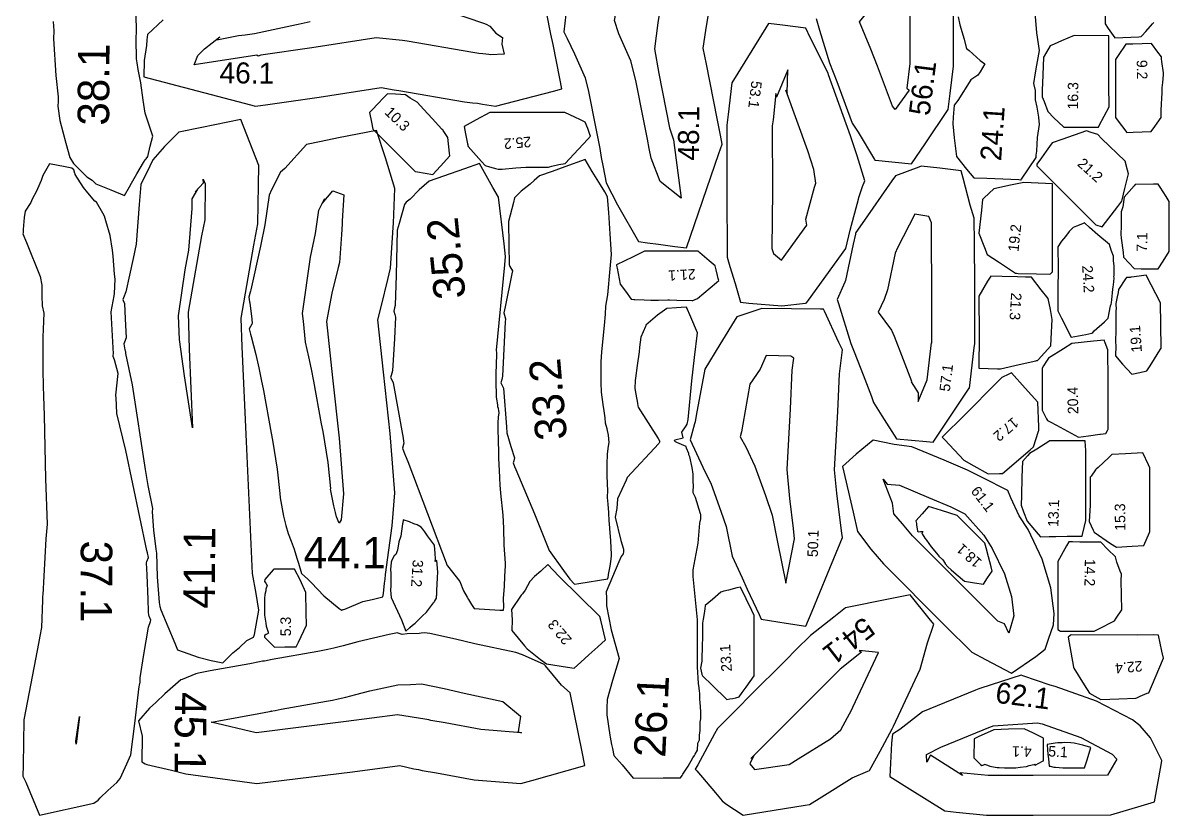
# Model space of a CAD drawing. Extents: x 0 to 219, y 1 to 401.
# Drawn here: x 0 to 218.2, y 1 to 151.9 of the extents above; entities that cross this region are included whole.
import ezdxf

# ---------------------------------------------------------------- set-up
doc = ezdxf.new("R2010")
doc.units = 0
doc.layers.add('PART', color=3, linetype='CONTINUOUS')
doc.layers.add('TEXT', color=2, linetype='CONTINUOUS')

msp = doc.modelspace()

# ---------------------------------------------------------------- linework, layer by layer
at = {"layer": 'PART', "color": 1}
for points in [[(119.568, 126.137), (119.191, 127.922), (118.91, 129.702), (117.821, 135.136), (117.086, 138.99), (116.7, 140.913), (115.705, 144.651), (113.447, 149.768), (112.587, 152.343), (113.507, 156.989), (114.105, 161.113), (117.196, 167.215), (118.362, 168.301), (119.531, 168.969), (123.851, 169.719), (121.752, 157.397), (120.877, 151.848), (120.22, 146.899), (121.035, 142.214), (123.053, 131.872), (123.867, 129.572), (125.286, 118.475), (121.318, 121.676)], [(166.049, 135.356), (165.517, 135.997), (162.696, 143.611), (161.432, 146.882), (159.271, 152.086), (160.397, 153.451), (160.874, 155.354), (162.238, 162.304), (164.687, 165.25), (167.146, 169.044), (168.386, 168.168), (168.871, 167.067), (168.836, 163.918), (168.829, 155.5), (168.836, 148.359), (168.848, 144.141), (168.27, 139.433), (168.708, 139.064)], [(153.356, 141.998), (153.261, 142.298), (149.88, 149.094), (149.067, 150.892), (144.568, 151.419), (141.934, 151.727), (136.122, 142.32), (134.932, 140.468), (134.23, 134.416), (134, 132.414), (134, 119.926), (134.044, 107.226), (134.312, 106.362), (134.59, 105.448), (135.577, 102.21), (136.605, 98.6875), (138.203, 98.4825), (144.449, 98), (148.959, 98.5082), (149.157, 98.5487), (149.518, 99.0496), (156.641, 108.897), (157.458, 112.377), (159.048, 118.329), (159.149, 118.603), (159.835, 120.7), (160.274, 121.774), (158.819, 126.562), (157.558, 130.37)], [(194.287, 145.312), (194.097, 140.301), (194.056, 139.224), (194.047, 138.988), (194, 137.778), (194.401, 136.917), (195.114, 135.018), (196.268, 133.787), (197.15, 132.938), (198.124, 132), (200.461, 132.002), (203.943, 132.001), (204.426, 132), (204.721, 132), (204.896, 132.333), (206.77, 135.894), (206.747, 139.988), (206.697, 149.383), (206.68, 149.383), (200.109, 149.469), (197.729, 148.434), (196.309, 147.805), (195.543, 147.498), (194.422, 145.539), (194.309, 145.343)], [(214.773, 131.181), (215.49, 132.156), (215.908, 132.791), (216.651, 133.856), (216.691, 134.698), (216.709, 135.432), (216.747, 136.166), (216.756, 136.744), (216.792, 137.173), (216.859, 138.891), (216.869, 139.492), (217.004, 140.538), (217.1, 141.99), (217.113, 142.387), (216.812, 144.534), (216.755, 145.01), (216.755, 145.377), (216.055, 146.312), (214.827, 147.931), (211.276, 147.839), (210.506, 147.817), (209.934, 147.803), (208.492, 145.659), (208, 144.914), (208.002, 142.1), (208.001, 134.535), (208.001, 134.055), (208, 133.859), (208.13, 133.686), (210.111, 131), (211.323, 131.045)], [(145.209, 139.063), (145.484, 138.488), (145.595, 142.959), (143.476, 137.746), (143.354, 138.451), (142.832, 133.42), (142.659, 132.277), (142.66, 119.941), (142.591, 108.904), (142.874, 107.972), (144.428, 106.66), (149.202, 113.329), (149.067, 114.518), (150.691, 120.599), (150.93, 121.333), (150.561, 123.953), (149.394, 127.481)], [(79.9091, 131.5), (79.8902, 131.524), (79.8465, 131.574), (79.7761, 131.651), (77.9273, 133.687), (76.3275, 135.35), (75.0416, 136.773), (73.7191, 137.559), (72.7997, 138.168), (71.926, 138.24), (70.8962, 138.29), (69.3806, 138.368), (68.7031, 137.639), (67.4922, 136.361), (66.6108, 135.43), (66, 134.795), (66.3501, 132.944), (66.5795, 131.644), (73.4731, 124.75), (74.3687, 123.856), (74.6379, 123.587), (75.1258, 123.503), (78.0233, 123), (79.4854, 124.601), (81.2901, 126.574), (81.2055, 127.035), (80.8903, 130.071), (80.0285, 131.366), (79.9736, 131.433)], [(24.5989, 58.7284), (24.881, 55.2888), (25.3147, 51.6519), (25.4484, 50.8992), (25.5379, 46.3771), (25.9605, 41.4698), (26.0808, 40.7408), (26.2539, 40.0998), (28.887, 33.7207), (29.4377, 32.4997), (33.3626, 31.0956), (35.8484, 30.4608), (38.0282, 30), (39.9855, 31.9081), (41.2571, 32.9178), (42.6354, 34.2517), (43.916, 34.889), (44.0873, 35.4015), (44.9202, 39.996), (44.3928, 43.2108), (43.7338, 46.9972), (42.5604, 72.1635), (41.761, 90.1818), (41.5333, 95.6318), (43.9821, 109.561), (44.6934, 113.6), (44.8385, 120.994), (44.9202, 124.72), (42.6041, 130.546), (41.4655, 133.472), (34.0347, 131.937), (29.6694, 131.076), (26.9755, 128.297), (24.7277, 125.791), (24.1637, 124.59), (22.4517, 121.064), (22.1406, 117.297), (21.5449, 109.735), (20.9857, 107.012), (19.57, 100.681), (19.1425, 99.5366), (19, 99.1941), (19.097, 98.9908), (19.3373, 98.4254), (19.4785, 95.5206), (19.6816, 91.8921), (19.3452, 91.082), (19.2134, 90.7719), (19.4199, 89.6198), (19.4412, 89.4885), (19.5022, 89.1718), (19.546, 88.9227), (20.8063, 82.9503), (23.2748, 66.8353), (23.7702, 63.7721), (24.6506, 59.3977)], [(90.5922, 124), (90.6011, 124), (90.6178, 124), (91.1665, 124.022), (91.2493, 124.031), (93.803, 124.278), (95.7503, 124.392), (97.3985, 124.402), (100.022, 124.388), (100.268, 124.457), (100.697, 124.552), (102.02, 124.873), (103.195, 125.113), (105.757, 127.827), (107.527, 129.73), (108.028, 130.274), (107.905, 130.639), (107.518, 131.744), (107.056, 132.976), (106.126, 133.435), (105.061, 133.886), (103.144, 134.809), (101.806, 134.809), (99.9634, 134.809), (88.8617, 134.809), (86.2838, 133.393), (84, 132.14), (84.2743, 130.746), (84.6462, 128.851), (84.6885, 128.633), (84.7042, 128.55), (84.713, 128.504), (84.745, 128.34), (87.268, 125.501), (87.9851, 124.68), (88.8327, 124.461), (89.494, 124.25), (89.7397, 124.187), (89.9668, 124.134), (90.4917, 124.001)], [(48.4108, 66.8752), (48.8766, 62.224), (48.9632, 61.4045), (49.6151, 57.9226), (50.0628, 56.1348), (50.4871, 54.6332), (51.0772, 53.1812), (51.609, 51.6185), (52.1695, 49.9153), (52.4854, 48.9469), (53.0517, 47.0324), (54.2645, 45.9463), (54.9223, 45.2478), (57.2901, 42.7718), (60.1877, 40.3647), (60.3892, 40.1963), (60.6781, 40), (60.9388, 40.1297), (61.053, 40.1613), (61.3077, 40.233), (64.7299, 41.65), (66.4959, 42.0405), (68.5009, 42.5733), (68.6585, 43.2116), (68.8438, 45.1969), (68.9339, 45.9357), (69.0208, 46.8054), (70.2667, 56.1027), (70.7969, 62.3676), (69.8928, 73.686), (68.6638, 85.3313), (67.563, 95.3038), (68.2867, 98.0694), (69.4679, 102.977), (69.9929, 105.136), (70.3517, 110.939), (70.486, 112.913), (70.5358, 113.745), (70.7969, 120.299), (69.0009, 126.195), (67.3259, 131.398), (60.0639, 129.967), (56.7754, 129.307), (53.9917, 128.735), (49.8353, 124.115), (49.0614, 123.458), (47.3502, 120.061), (46.8908, 119.09), (46.0519, 113.41), (45.2211, 109.346), (43.3549, 101.03), (43.2953, 100.759), (43.2499, 100.569), (43, 99.6487), (43.1472, 98.726), (43.1797, 98.5815), (43.5442, 95.4357), (43.638, 94.5969), (43.5898, 94.5224), (43.0782, 93.6301), (43.3243, 92.5668), (43.4202, 92.146), (44.3408, 88.6954), (44.8939, 86.1828), (45.3601, 83.9818), (45.7809, 81.8513), (47.255, 73.7047), (47.5382, 72.3941)], [(209.257, 118.167), (209.733, 120.347), (210.461, 123.139), (210.279, 123.834), (209.839, 125.51), (205.351, 129.859), (204.592, 130.606), (203.325, 130.979), (202.449, 131.283), (197.751, 129.673), (195.919, 129.032), (195.405, 128.298), (194.779, 127.431), (193.875, 126.174), (193, 124.961), (193.013, 124.702), (193.029, 124.625), (203.247, 114.428), (204.208, 113.446), (204.269, 113.427), (205.469, 113), (208.445, 116.915), (209.198, 117.906)], [(14.7224, 4.26586), (16.175, 5.65817), (17.8841, 7.20667), (18.5426, 7.93988), (19.7672, 10.7874), (20.5376, 12.4562), (21.2798, 18.4447), (22.1561, 25.5077), (22.219, 25.7241), (22.3299, 26.3069), (22.3273, 26.9375), (22.3067, 27.1676), (23.0228, 31.6114), (23.8838, 36.7671), (24.2781, 37.8771), (24.3793, 38.1067), (24.0336, 38.9081), (23.9761, 39.0402), (23.9253, 39.7845), (23.8203, 42.0501), (23.6351, 46.753), (23.5086, 49.0587), (23.5928, 49.266), (23.9156, 50.0666), (23.711, 50.9477), (23.604, 51.3711), (19.5796, 70.423), (17.9016, 77.4977), (17.8015, 79.0698), (17.7646, 80.418), (17.7006, 80.9428), (18.1525, 85.1061), (17.4588, 87.7285), (17.3361, 88.0075), (17.1766, 88.3221), (17.1645, 88.5997), (17.2651, 88.8694), (16.7838, 96.8555), (17.3789, 99.8641), (17.4475, 100.338), (17.5518, 103.049), (17.4173, 104.042), (17.1994, 107.451), (17.0652, 108.612), (16.6218, 111.348), (15.7846, 114.178), (15.5415, 115.076), (15.2069, 115.631), (14.0167, 117.696), (13.7181, 117.942), (12.3506, 119.5), (11.5531, 120.524), (9.95593, 123.022), (9.91767, 123.113), (9.86874, 123.168), (9.68895, 123.91), (9.34066, 124.176), (8.06934, 124.464), (5.05666, 125.049), (3.7904, 122.83), (3.45752, 121.884), (2.77782, 120.245), (2.5972, 119.812), (1.78531, 118.298), (1.48884, 117.643), (0.42984, 115.986), (0.23165, 114.783), (0.07088, 112.494), (0.03749, 111.908), (0, 111.683), (0.66849, 110.033), (3.29956, 103.601), (3.5804, 101.941), (3.57819, 99.8619), (3.64685, 98.0113), (3.95573, 96.6089), (3.7693, 91.9956), (3.80084, 91.2166), (3.78926, 89.728), (3.76286, 85.7221), (3.87983, 82.6887), (3.93147, 80.7897), (4.03248, 77.1218), (4.29037, 65.0245), (4.6196, 56.4249), (4.38952, 53.6323), (3.77262, 42.963), (3.75778, 42.6979), (3.73204, 41.9035), (3.54587, 36.7429), (3.24427, 35.055), (2.95488, 33.6819), (1.80723, 27.7062), (0.14841, 19.1664), (0.02479, 10.504), (0, 8.43578), (0.53521, 7.29209), (3.17922, 1), (3.18696, 1.00175), (13.4705, 3.25936), (14.3229, 3.84892)], [(90.1636, 80.5684), (90.1457, 81.1173), (90.1263, 81.8169), (90.1157, 82.6069), (90.1043, 83.7503), (90.0795, 85.0342), (90.1974, 88.7), (90.2069, 89.0109), (90.1707, 89.5194), (91.7477, 105.798), (91.8872, 107.387), (91.619, 109.808), (90.5284, 118.666), (89.4588, 120.51), (86.8943, 125.068), (84.0715, 124.069), (77.3518, 121.711), (75.4446, 120.046), (73.6982, 118.327), (72.9682, 117.704), (72.6387, 117.281), (71.6306, 113.686), (71.2526, 112.399), (71.0438, 103.841), (70.8681, 98.0765), (70.7636, 97.575), (70.6316, 96.9594), (70.7974, 96.3166), (70.925, 95.8385), (70.7358, 91.7535), (70.3302, 85.6336), (70.0883, 84.6857), (70, 84.3044), (70.3584, 83.6307), (70.5072, 83.3468), (72.3682, 72.7854), (72.4643, 72.2105), (72.5302, 71.8173), (72.2832, 70.9051), (72.2709, 70.8594), (72.7164, 69.6502), (72.7487, 69.5644), (73.2592, 68.3105), (80.7694, 48.544), (80.8524, 48.4375), (83.1607, 45.455), (83.8985, 43.6916), (84.5816, 42.4881), (84.8389, 42.0811), (85.3743, 41.0941), (85.9011, 40.3395), (90.7893, 40), (91.4999, 40.0282), (91.5431, 40.6735), (91.5144, 42.2356), (91.6548, 44.5674), (91.7332, 46.4561), (91.8872, 48.526), (91.8542, 48.9979), (91.635, 52.3806), (91.5178, 55.6541), (91.4182, 58.0911), (90.9637, 62.3296), (90.8623, 63.9207), (90.795, 65.1709), (90.7878, 65.3309), (90.6202, 68.9952), (90.6197, 69.9537), (90.5426, 72.5193), (90.4484, 74.3194), (90.4707, 75.7739), (90.5115, 76.7674), (90.6456, 77.6192), (90.6159, 78.0438), (90.5316, 78.4208), (90.4277, 78.7513), (90.4013, 79.0616), (90.3276, 79.4807), (90.279, 79.8606)], [(111.461, 71.2441), (111.581, 71.9485), (111.502, 73.3239), (111.245, 74.5474), (110.922, 75.6212), (110.849, 76.6267), (110.627, 77.9863), (110.485, 79.2175), (110.14, 81.5131), (110.104, 83.2905), (110.07, 85.5557), (110.068, 87.2905), (110.23, 89.1987), (110.716, 94.2308), (110.912, 96.3681), (110.99, 97.9389), (111.315, 100.098), (111.782, 105.003), (112.067, 107.731), (111.77, 111.687), (111.524, 115.731), (111.297, 118.753), (110.757, 119.687), (109.93, 121.048), (108.356, 123.577), (107.003, 125.859), (103.157, 124.456), (100.735, 123.59), (98.3293, 122.711), (97.3293, 121.833), (96.5787, 121.18), (94.8716, 119.805), (93.5923, 118.527), (93.3782, 117.659), (92.4156, 114.074), (92.4135, 114.027), (92.4156, 113.954), (92.5182, 109.566), (92.5673, 105.848), (92.6928, 105.474), (93.1911, 104.651), (93.0598, 104.094), (91.8049, 97.7913), (91.7995, 97.7652), (91.5578, 96.6232), (91.8432, 95.5152), (91.8541, 95.4739), (91.8274, 94.9332), (91.2879, 84.5874), (91.1513, 83.9792), (91, 83.313), (91.2375, 82.8186), (91.4843, 82.2863), (92.0669, 74.9334), (92.1462, 73.7663), (92.8809, 71.1867), (93.5666, 69.0056), (93.4197, 68.4816), (93.3137, 68.1066), (93.59, 67.364), (93.8051, 66.7975), (97.3829, 58.3571), (100.195, 51.3573), (102.875, 47.5651), (104.114, 45.9571), (105.015, 45), (105.844, 45.1185), (111.332, 45.9847), (111.386, 46.2799), (111.445, 46.6585), (111.473, 46.8246), (111.765, 48.4049), (111.956, 49.7273), (112.039, 50.4169), (112.052, 50.5134), (112.067, 50.6274), (111.923, 53.2503), (111.736, 55.5513), (111.651, 56.5162), (111.615, 56.9584), (111.506, 58.6543), (111.379, 60.2283), (111.3, 61.4914), (111.317, 62.9008), (111.293, 63.9336), (111.235, 65.7752), (111.224, 68.3343), (111.283, 69.2233), (111.302, 69.775)], [(158.586, 111.938), (158.511, 111.835), (158.473, 111.652), (158.06, 109.717), (156.584, 102.799), (156.442, 102.467), (155, 99.165), (155.225, 98.4574), (157.591, 90.8395), (158.236, 89.2222), (159.92, 84.8306), (161.511, 80.7084), (161.944, 79.5512), (163.521, 77.0447), (166.304, 72.6739), (172.026, 72.1215), (173.28, 72), (180.155, 82.2935), (180.177, 82.3266), (181.081, 89.9791), (181.178, 90.8103), (181.178, 102.169), (181.131, 109.886), (181.087, 114.648), (180.344, 117.169), (178.989, 122.294), (178.619, 123.699), (174.562, 124.185), (170.976, 124.578), (170.562, 124.379), (166.12, 122.722), (165.398, 121.765), (159.779, 113.658)], [(30.7881, 84.6355), (29.8001, 91.5882), (29.5875, 96.0533), (30.8763, 104.855), (31.6047, 108.606), (32.2314, 116.489), (32.2064, 118.359), (33.2842, 120.197), (32.793, 119.673), (34.37, 121.383), (34.3088, 122.079), (34.7175, 121.2), (34.5986, 114.356), (34.012, 111.314), (31.4761, 96.7845), (31.6477, 89.7392), (32.3121, 74.7627)], [(182.461, 116.217), (182, 111.828), (183.076, 109.114), (183.574, 107.784), (185.741, 106.379), (188.955, 104.18), (189.136, 104.179), (189.436, 104.172), (192.928, 104.094), (195.456, 104), (195.593, 104.071), (196.011, 104.441), (196.011, 113.671), (195.989, 118.446), (195.983, 119.662), (195.993, 121.193), (194.691, 121.264), (190.536, 121.49), (188.004, 120.943), (184.826, 120.238), (183.014, 118.545), (182.671, 118.22)], [(209, 111.613), (209.058, 110.895), (209.45, 108.141), (209.52, 107.254), (210.589, 106.111), (211.57, 105.076), (212.852, 105.057), (214.693, 105.027), (215.538, 105.012), (216.108, 105), (217.031, 106.481), (218.184, 108.303), (218.184, 113.651), (218.181, 117.871), (217.623, 118.82), (216.472, 120.575), (216.228, 120.96), (216.103, 121.136), (215.204, 121.126), (211.744, 121.085), (211.541, 120.829), (209.638, 118.662), (209.401, 116.823), (209.088, 115.854), (209.081, 113.143)], [(57.1586, 74.0223), (56.8481, 75.4872), (55.3765, 83.6205), (54.919, 85.9393), (54.4308, 88.2451), (53.8131, 91.0363), (53.3832, 95.0832), (53.2376, 96.5507), (54.7548, 107.269), (55.6691, 111.762), (56.3158, 116.184), (57.3801, 118.358), (56.9654, 117.455), (58.984, 119.893), (61.1129, 119.105), (60.7871, 114.156), (60.7496, 113.552), (60.6139, 111.556), (60.2952, 106.212), (59.9832, 105.267), (58.8169, 100.42), (57.81, 95.0151), (58.9627, 84.2858), (60.1774, 72.7835), (61.0418, 62.1602), (60.5723, 57.2091), (60.2218, 56.5842), (59.7153, 57.8025), (59.4943, 58.6351), (59.1667, 59.9155), (58.5799, 63.0555), (58.5846, 63.2043), (58.0847, 68.1484)], [(166.053, 108.012), (164.56, 101.018), (163.934, 99.2024), (162.82, 96.7921), (165.361, 93.373), (165.856, 92.1756), (167.548, 87.7645), (169.142, 83.6335), (169.109, 83.4811), (170.422, 81.421), (170.398, 79.7468), (172.133, 83.8989), (172.965, 90.937), (173.006, 90.8756), (173.006, 102.149), (172.959, 109.826), (172.962, 113.77), (172.463, 115.007), (169.812, 115.431), (166.496, 109.002)], [(207.387, 100.448), (207.499, 101.151), (207.571, 101.607), (207.624, 101.981), (207.728, 103.227), (207.697, 103.618), (207.701, 103.757), (207.706, 104.017), (207.715, 104.532), (207.732, 105.499), (207.729, 105.617), (207.634, 106.525), (207.612, 106.797), (207.582, 107.456), (207.169, 108.575), (206.826, 109.638), (204.651, 111.496), (203.039, 112.921), (202.112, 113.771), (201.807, 113.64), (201.371, 113.462), (200.559, 113.158), (199.912, 112.922), (199.153, 112.16), (198.452, 111.183), (197.709, 110.317), (197, 109.241), (197.055, 105.154), (197.026, 100.919), (197.012, 98.7134), (197, 97.0085), (197.706, 95.621), (199.575, 92), (202.322, 92.539), (203.478, 92.7867), (203.656, 92.9224), (203.953, 93.1938), (205.887, 94.9477), (206.615, 95.6365), (206.769, 96.6272), (207.048, 97.9721), (207.135, 98.311), (207.203, 98.5236)], [(119.862, 99.0449), (120.027, 99.0489), (120.628, 99.0721), (121, 99.0866), (122.777, 99.1231), (123.064, 99.1216), (124.467, 99.0829), (127.339, 99.0036), (127.39, 99.0023), (127.472, 99), (127.509, 99.0137), (128.408, 99.3493), (132.009, 102.403), (132.449, 102.794), (132.35, 103.191), (132.204, 103.789), (131.956, 104.84), (131.785, 105.579), (130.661, 106.541), (128.888, 108.059), (128.653, 108.261), (128.497, 108.393), (122.112, 108.393), (118.312, 108.393), (118.166, 108.324), (118.062, 108.273), (116.178, 107.34), (113, 105.766), (113.017, 105.68), (113.121, 105.158), (113.532, 103.098), (113.715, 102.137), (114.728, 100.788), (115.767, 99.2383), (116.275, 99.1694), (116.514, 99.1591), (118.278, 99.1004), (119.534, 99.0355)], [(189.619, 86.8228), (192.816, 87.5226), (192.946, 87.5506), (192.999, 87.5553), (193.145, 87.6029), (193.252, 87.7065), (195.652, 90.3361), (195.727, 91.6922), (195.924, 95.4094), (195.594, 97.2739), (195.159, 99.3837), (193.856, 101.033), (191.974, 103.42), (190.822, 103.453), (189.351, 103.496), (186.385, 103.59), (184.24, 103.66), (183.634, 102.651), (182, 99.848), (182.009, 92.3825), (182, 86.1275), (185.521, 86.0083), (186.115, 86)], [(208.023, 95.0569), (208.025, 93.5885), (208, 90.9185), (208.023, 90.5594), (208.031, 90.419), (208, 88.4658), (209.331, 86.9025), (211.091, 85), (212.626, 85.3173), (213.95, 85.587), (214.46, 86.3603), (215.217, 87.5865), (216.117, 89.0115), (216.667, 89.9382), (216.599, 94.3992), (216.546, 98.559), (214.77, 101.961), (213.82, 103.797), (212.516, 103.638), (211.024, 103.443), (210.903, 103.428), (210.748, 103.411), (210.078, 103.403), (209.875, 103.128), (208.566, 101.109), (208.532, 100.844), (208.509, 100.707), (208.492, 100.509), (208.275, 99.6685), (208.076, 98.4294), (208.065, 98.2453), (208.079, 98.0448), (208.086, 97.5774), (208.059, 96.8828)], [(127.575, 46.4668), (127.583, 47.3528), (127.56, 47.6821), (128.535, 52.7612), (128.844, 56.6218), (129.018, 57.3907), (129.04, 57.4574), (129.053, 57.5444), (129.037, 58.1926), (129.039, 58.2099), (129.036, 58.2346), (129.01, 58.3893), (128.055, 61.4836), (127.565, 62.3999), (127.652, 63.9401), (127.565, 64.264), (127.587, 65.9369), (127.412, 67.1681), (126.968, 69.1961), (126.767, 69.6323), (126.768, 69.8886), (126.341, 70.8574), (126.243, 71.1791), (124.51, 71.9574), (124.228, 72.0852), (124.055, 72.2754), (124.109, 72.4783), (125.677, 72.8445), (125.44, 73.9), (126.271, 75.1405), (126.437, 75.4183), (126.662, 76.3438), (127.364, 83.7282), (127.872, 88.1336), (128.415, 92.8216), (127.161, 95.8564), (126.336, 97.7424), (125.303, 97.6561), (124.426, 97.5947), (122.588, 97.4655), (120.8, 96.2197), (118.608, 94.285), (118.578, 94.1765), (118.536, 94.0465), (117.631, 92.0126), (117.402, 90.1239), (117.281, 89.2074), (116.941, 86.6368), (116.622, 84.2167), (116.568, 83.773), (116.484, 82.242), (116.652, 81.1569), (116.968, 79.435), (117.037, 78.9326), (117.093, 78.6787), (120.955, 72.747), (121.255, 72.1698), (121.04, 71.7754), (115.04, 65.3114), (114.948, 65.0824), (114.822, 64.7809), (113.199, 61.2524), (113.039, 59.3791), (112.764, 57.727), (113.801, 53.2856), (114.357, 51.6501), (114.297, 51.1294), (114.247, 50.744), (113.874, 50.2142), (113.444, 49.2194), (111, 43.5143), (111.096, 42.3104), (111.12, 40.8674), (112.006, 36.2929), (113.516, 30.8047), (112.207, 26.6231), (111.222, 23.0173), (111.182, 21.3515), (111.136, 20.093), (111.727, 16.1965), (111.796, 15.8664), (112.058, 14.4542), (112.229, 13.6513), (112.469, 12.3548), (114.057, 10.5548), (116.158, 8), (121.906, 8.08543), (123.902, 8.10649), (125.177, 8.11373), (125.475, 8.55459), (125.648, 8.82426), (126.658, 10.3357), (127.553, 11.9), (127.831, 12.3687), (127.947, 12.5934), (128.407, 13.3496), (128.508, 14.6945), (128.764, 15.3353), (128.79, 15.4378), (128.814, 15.9947), (128.814, 16.4346), (128.84, 16.5323), (128.892, 17.2654), (128.928, 18.2685), (128.939, 18.586), (129.013, 19.1239), (129.032, 19.257), (129.053, 20.723), (128.927, 22.46), (128.884, 23.0523), (128.88, 23.2459), (128.874, 23.5418), (128.871, 23.7712), (128.869, 23.8812), (128.828, 24.2757), (128.801, 24.5402), (128.746, 25.2539), (128.629, 26.0894), (128.405, 29.2493), (128.428, 30.3256), (128.407, 38.1569)], [(133.879, 55.9323), (134.993, 50.3226), (136.921, 46.1579), (137.893, 44.0389), (140.132, 39.1767), (140.529, 38.283), (145.277, 37.5439), (149.062, 37), (150.255, 39.8658), (153.142, 46.9136), (155.991, 53.8443), (155.868, 54.6776), (155.651, 56.6761), (154.948, 62.3259), (154.501, 66.7197), (155.104, 77.875), (155.462, 85.0534), (155.991, 89.5766), (155.342, 90.9708), (154.958, 91.8199), (152.969, 96.1257), (152.568, 96.9418), (152.387, 97.3218), (152.21, 97.3389), (151.852, 97.3585), (146.315, 97.4404), (140.63, 97.4909), (138.361, 96.6966), (135.902, 95.9128), (132.657, 90.6352), (129.827, 85.9068), (128.179, 77.1246), (127.947, 75.8691), (127.834, 75.4822), (127, 72.4664), (129.459, 67.2739), (130.997, 64.0367), (132.883, 58.8499)], [(194, 78.1389), (194.879, 76.4856), (195.064, 76.1343), (195.561, 75.8715), (196.744, 75.2371), (200.911, 73), (202.832, 73.2476), (204.978, 73.5215), (205.155, 73.5438), (206.17, 73.6589), (206.468, 74.2612), (206.598, 74.5266), (206.598, 83.7842), (206.513, 89.6345), (206.026, 90.9214), (205.828, 91.4605), (203.791, 91.2547), (199.661, 90.8255), (198.082, 89.7798), (195.249, 88.0148), (194.879, 87.4427), (194.296, 86.5405), (194.013, 86.0823), (194.021, 81.5725)], [(142.64, 58.0995), (143.611, 53.005), (145.246, 45.1795), (146.906, 53.6045), (146.69, 55.5984), (145.981, 61.299), (145.476, 66.8099), (146.091, 78.3475), (146.462, 85.7354), (146.759, 88.0464), (146.208, 88.4153), (141.47, 88.5044), (140.372, 85.951), (138.394, 83.0674), (137.051, 75.4631), (136.78, 74.0141), (136.53, 73.0628), (137.614, 71.1412), (139.359, 67.4354), (141.388, 61.8733)], [(192.396, 71.1404), (193.322, 74.1208), (193.359, 74.2678), (193.36, 74.9702), (193.228, 79.6344), (190.778, 82.3019), (188.194, 85.1961), (187.69, 84.9738), (186.365, 84.3446), (178.399, 76.361), (175.938, 73.8951), (175.194, 73.1599), (175.018, 72.9969), (175, 72.9791), (175.484, 72.4655), (179.122, 68.5736), (180.996, 67.5195), (183.771, 66), (185.925, 66.0462), (186.47, 66.0811), (191.751, 70.5897)], [(195.235, 34.4814), (196.157, 37.2613), (196.327, 39.4014), (195.704, 44.2968), (194.006, 49.7616), (191.335, 55.3598), (189.668, 57.992), (188.034, 61.389), (187.472, 62.8093), (182.761, 65.2083), (179.802, 66.7136), (175.362, 68.5814), (169.198, 71.1588), (165.851, 71.6011), (161.851, 72.4218), (158.616, 69.7461), (156, 67.4038), (158.016, 58.6786), (158.866, 54.9999), (161.436, 51.6668), (163.793, 48.8377), (175.51, 37.1201), (180.631, 32.0356), (183.228, 30.6218), (188.163, 28), (192.806, 31.2105), (194.572, 32.6181)], [(201.482, 72.2942), (195.478, 72.2751), (192.992, 70.6991), (191.62, 69.8408), (191.233, 69.3861), (190.279, 68.3542), (190.179, 65.3693), (190.061, 61.8316), (190, 60.0043), (190.455, 58.7806), (191.178, 56.9476), (192.567, 55.3395), (193.268, 54.5005), (193.714, 54), (195.383, 54.0315), (196.64, 54.0528), (198.786, 54.0869), (201.642, 54.1265), (201.709, 54.4219), (202.316, 57.0712), (202.337, 57.1632), (202.341, 57.178), (202.34, 68.6917), (202.34, 69.4821), (202.341, 70.4589), (202.203, 72.2224), (202.197, 72.2961)], [(204.693, 67.2241), (204.32, 66.8704), (204.197, 66.7622), (203.351, 65.575), (203.181, 65.3342), (203.163, 60.0291), (203, 56.8926), (203.749, 55.232), (203.927, 54.8508), (207.052, 52.7508), (208.155, 52), (211.13, 52.1856), (213.353, 52.3091), (214.446, 54.8344), (214.528, 55.0197), (214.525, 59.8855), (214.528, 67.1613), (214.29, 67.6961), (213.208, 69.9616), (209.86, 69.7888), (207.284, 69.6571), (206.717, 69.1159)], [(187.691, 35.6701), (186.857, 37.3954), (185.58, 37.9139), (180.939, 42.5597), (169.316, 54.1812), (167.438, 56.4659), (165.773, 58.3683), (165.504, 60.4083), (163.759, 64.9779), (164.549, 64.0276), (166.873, 63.8344), (172.391, 61.4943), (176.614, 59.7214), (179.275, 58.3599), (182.927, 54.3016), (184.537, 51.7765), (186.859, 46.9389), (188.206, 42.6168), (188.658, 38.9076), (188.655, 38.9265)], [(175.134, 49.6029), (175.544, 48.9004), (175.568, 48.8376), (176.098, 48.3091), (176.683, 47.72), (177.685, 46.8604), (179.228, 45.5738), (181.16, 45.2397), (182.837, 45), (183.621, 46.1697), (184.507, 47.4792), (184.307, 48.298), (183.809, 50.1702), (183.356, 51.9008), (183.141, 52.7557), (180.869, 55.0167), (177.818, 58.0788), (174.851, 59.0124), (172.356, 59.7368), (171.166, 58.3705), (170, 57.0089), (170.094, 56.5215), (170.133, 56.2431), (170.164, 55.9022), (170.288, 55.0897), (170.404, 54.9286), (170.835, 55.0197), (171.278, 54.9839), (171.126, 54.6438), (171.186, 54.5701), (171.718, 53.755), (171.977, 53.3495), (172.911, 52.0703), (174.208, 50.4966), (174.363, 50.3117)], [(78.7454, 42.3256), (78.7559, 42.7698), (78.7708, 42.9557), (78.8212, 43.7798), (78.9384, 46.1631), (78.9392, 46.3667), (78.9701, 47.13), (78.969, 47.2765), (78.8078, 49.4671), (78.503, 49.3005), (78.5156, 49.7815), (78.5042, 50.8447), (78.33, 52.421), (77.4081, 53.6854), (77.0115, 54.1775), (76.4789, 54.9511), (76.1018, 55.447), (75.7881, 55.8305), (75.023, 56.2525), (74.418, 56.4986), (73.5654, 56.8661), (72.3739, 57.254), (72.2936, 56.6454), (72.2349, 56.4696), (71.9102, 54.1061), (71.5733, 53.0113), (71.307, 51.4469), (71.0046, 50.6436), (70.6663, 50.3671), (70.1873, 49.4383), (70.155, 49.3337), (70.0861, 49.1759), (70.0793, 49.1497), (70.0746, 49.1255), (70, 47.7659), (70.0187, 47.0774), (70.0522, 45.8375), (70.0668, 44.6617), (70, 43.8493), (70.0768, 42.4222), (72.0623, 38.1997), (72.899, 36), (73.6726, 36.7048), (74.1704, 37.141), (74.6497, 37.549), (75.3802, 38.2539), (75.9792, 38.8662), (76.8315, 39.6151), (78.1468, 41.3979), (78.2078, 41.4899), (78.2944, 41.5723), (78.3521, 41.6746)], [(199.074, 53.0155), (198.648, 52.2785), (197, 49.3184), (197.001, 46.0392), (197.001, 41.2255), (197, 36.3122), (197.499, 36.0287), (202.979, 36.0228), (203.927, 36), (204.837, 36.4619), (207.806, 37.9872), (208.082, 38.5069), (209.186, 40.0613), (209.091, 45.6883), (209.098, 46.8928), (208.86, 47.4598), (208.263, 49.1561), (207.979, 50.161), (206.55, 51.5942), (205.209, 52.9922), (203.754, 52.9953), (201.176, 53.0051), (199.83, 53.0109)], [(96.5055, 45.4784), (95.6085, 43.8377), (95.0818, 43.1321), (94.8478, 42.8551), (94.6892, 42.6947), (93, 40.182), (93.1647, 38.1572), (93.0509, 36.1484), (95.4847, 33.2523), (95.9935, 32.6484), (98.5197, 30.6596), (99.6604, 29.8189), (103.669, 29.1846), (104.924, 29), (106.205, 30.1486), (107.749, 31.5384), (109.456, 33.0694), (110.907, 34.3708), (109.982, 38.1507), (109.823, 38.8313), (101.994, 46.5312), (99.9055, 48.7483), (98.5654, 47.4843), (97.3693, 46.4469)], [(46.3074, 36.989), (46.6671, 35.8604), (46.6982, 35.7436), (46.7281, 35.6443), (46.273, 35.388), (46, 35.2216), (46.0037, 35.0177), (46.0047, 34.8807), (46.6191, 34.263), (47.9045, 33), (49.8822, 33.0111), (51.9949, 33.0155), (52.4547, 33.9443), (53.4949, 36.0786), (53.9928, 37.1648), (53.9456, 39.5794), (53.8702, 43.4054), (52.7616, 45.7906), (51.7061, 47.8206), (48.2073, 47.8206), (47.7882, 47.8206), (47.6652, 47.6782), (46.0382, 45.8398), (46.005, 45.4887), (46.2306, 45.1359), (46.5109, 44.7299), (46.2652, 44.0446), (46.2105, 43.6976), (46.065, 43.0004), (46.0041, 42.2474), (46.0167, 40.2018), (46.0169, 39.5965), (46.0171, 39.0621), (46.2205, 37.5524)], [(129.364, 35.9467), (129.349, 35.0558), (129.316, 33.0207), (129.255, 30.8165), (129.21, 30.3422), (129, 29.0002), (129.232, 27.8684), (129.27, 27.7615), (129.35, 27.5188), (131.216, 25.7492), (134.026, 23), (134.58, 23.1234), (135.166, 23.2248), (135.729, 23.3374), (136.36, 23.5457), (136.91, 24.3196), (137.676, 25.3778), (139.217, 27.5302), (139.228, 28.3818), (139.228, 29.302), (139.225, 33.138), (139.228, 37.2994), (139.227, 38.1022), (139.228, 39.0344), (138.776, 39.9438), (136.607, 44.4311), (135.917, 44.258), (134.312, 43.8511), (133.407, 43.6204), (132.839, 43.4763), (131.255, 42.0609), (129.853, 40.8898), (129.788, 40.2769), (129.657, 39.386), (129.519, 38.3222), (129.39, 37.5791)], [(133.104, 3.74198), (133.819, 3.16817), (137.08, 1), (148.941, 2.86985), (149.709, 2.99041), (152.087, 4.45347), (157.883, 8.07647), (160.866, 9.34389), (161.172, 9.47753), (163.167, 13.1449), (165.49, 17.4057), (165.547, 17.5313), (165.741, 17.9474), (170.795, 28.7598), (172.184, 33.7862), (173.372, 37.3317), (172.493, 38.4279), (168.89, 42.9678), (165.097, 42.1634), (156.591, 40.4679), (154.362, 38.7111), (149.944, 35.222), (147.219, 32.5042), (145.25, 30.5305), (138.341, 23.6244), (136.228, 21.4897), (132.232, 17.5174), (131.644, 16.4453), (128.455, 10.591), (128.082, 9.90543), (128, 9.74925), (128.281, 9.40692), (131.851, 5.21464)], [(47.4279, 30.6546), (45.9949, 30.3437), (45.8448, 30.319), (45.6334, 30.2935), (45.0495, 30.1794), (43.1855, 29.8028), (35.6309, 28.4578), (34.0354, 28.1683), (33.4387, 28.0224), (32.9374, 27.8838), (30.3209, 26.8375), (30.0796, 26.7568), (26.9978, 24.0866), (25.2727, 22.4117), (24.1166, 21.352), (22, 18.9301), (22.6999, 16.0209), (22.6462, 11.1715), (23.2962, 10.7875), (23.5587, 10.6438), (28.2769, 9.55938), (31.0273, 8.85759), (44.5263, 7), (62.726, 9.2569), (71.7473, 10.4504), (74.4262, 9.828), (75.3235, 9.66914), (75.9702, 9.51373), (78.7157, 9.07691), (85.9247, 7.73747), (94.7877, 7), (96.8806, 7.56968), (106.945, 10.4153), (106.438, 13.0172), (104.192, 24.2808), (102.553, 25.7723), (99.4627, 29.4503), (99.3359, 29.5816), (99.2929, 29.6253), (99.2331, 29.6564), (95.1183, 31.5441), (93.8387, 31.9759), (86.0332, 33.6154), (82.3394, 34.4891), (77.4433, 35.6073), (76.952, 35.6571), (76.5344, 35.7199), (75.8041, 35.6144), (75.4335, 35.601), (73.1465, 35.4888), (72.2102, 35.3831), (71.4085, 35.6368), (71.3036, 35.7038), (70.0662, 35.482), (69.7225, 35.4191), (63.7665, 34.0139), (60.9321, 33.2607), (59.1712, 32.8015), (58.0517, 32.5616), (57.0711, 32.3596), (56.1219, 32.1776)], [(212.016, 23.3368), (212.712, 23.6308), (214.04, 24.2101), (214.337, 24.3113), (216.232, 28.7986), (217.118, 30.8974), (216.802, 32.2229), (216.141, 35.2672), (215.155, 35.3156), (212.208, 35.2926), (199.532, 35.3156), (199.369, 35.1693), (199, 34.9054), (200.019, 29.1858), (200.057, 28.9718), (202.009, 25.8291), (203.026, 24.225), (204.043, 23.6567), (205.177, 23), (208.615, 23.1485), (211.859, 23.2517)], [(139.259, 9.65902), (145.87, 10.6168), (147.576, 11.7028), (153.728, 15.5352), (155.669, 17.2286), (157.803, 21.1272), (158.006, 21.5626), (162.886, 31.9769), (159.205, 32.3398), (159.651, 32.0087), (155.544, 28.7772), (153.255, 26.4652), (151.287, 24.4936), (144.384, 17.5936), (142.265, 15.4518), (138.551, 11.7749), (139.139, 12.3572), (138.353, 10.7493)], [(216.479, 12.046), (214.648, 15.6954), (212.706, 17.9724), (211.226, 19.1186), (204.386, 22.7154), (196.489, 25.5109), (195.536, 25.7247), (190.369, 27.5363), (190.041, 27.6784), (182.378, 25.1863), (181.946, 25.0457), (181.336, 24.7969), (171.269, 20.6665), (166.904, 17.3206), (165.511, 16.4023), (165.35, 14.6955), (165, 8.35409), (168.741, 6.01765), (175.475, 1.80938), (177.635, 1.53032), (183.46, 1), (192.32, 1), (207.077, 1.0517), (212.878, 2.76312), (215.425, 3.54274), (216.701, 10.5429), (216.796, 11.3799)], [(57.7995, 22.6894), (58.9513, 22.9095), (60.0356, 23.1327), (61.444, 23.438), (63.3901, 23.9441), (66.0641, 24.6564), (71.3923, 25.7825), (73.7966, 25.8754), (75.8885, 25.9764), (80.1628, 25.1028), (83.9759, 24.2022), (91.3606, 22.6522), (94.7305, 19.8593), (94.2746, 16.846), (94.9352, 16.6342), (87.1595, 17.2934), (80.4083, 18.5624), (77.6274, 19.0055), (77.2453, 19.1109), (76.4828, 19.2413), (71.2776, 20.0744), (61.5144, 18.8158), (44.4049, 16.6346), (35.8557, 18.6951), (35.9124, 18.7175), (37.3253, 18.9725), (44.9181, 20.3245), (46.9433, 20.732), (47.2989, 20.8032), (47.1688, 20.775), (47.9932, 20.9178), (49.1449, 21.1734)], [(10.7497, 19.7505), (10.128, 14.5125), (10.0611, 15.0748)], [(206.431, 8.58672), (192.303, 8.56266), (183.733, 8.55775), (178.398, 9.05444), (178.882, 8.56134), (172.748, 12.4314), (172.044, 11.1065), (172.02, 12.5504), (174.747, 13.9514), (184.206, 17.7999), (184.593, 17.9616), (184.717, 17.9944), (193.16, 18.545), (194.054, 18.3509), (201.376, 15.7773), (207.38, 12.6018), (208.269, 11.6337)], [(191.047, 10.2673), (191.542, 10.4176), (192.43, 10.6414), (192.493, 10.6595), (192.561, 10.6695), (192.721, 10.5345), (194.116, 11.2375), (194.266, 11.3259), (194.267, 11.5587), (194.272, 12.1533), (194.269, 14.6147), (194.272, 15.6443), (192.359, 16.5907), (190.569, 17.4473), (187.599, 17.3546), (184.827, 17.2619), (181.815, 15.8724), (181.112, 15.5471), (181.109, 15.468), (181, 11.8769), (182.291, 10.6553), (182.538, 10.4372), (182.895, 10.595), (183.034, 10.6583), (183.053, 10.6696), (183.648, 10.4852), (184.086, 10.3214), (185.074, 10.1518), (185.429, 10.0728), (185.813, 10.0365), (186.857, 10.0287), (188.013, 10.0135), (189.033, 10), (189.818, 10.095)], [(198.351, 14.8075), (197.842, 14.7788), (197.001, 14.7618), (196.488, 14.7175), (195.718, 14.597), (195, 14.4678), (195.069, 13.4458), (195.115, 12.5996), (195.21, 11.7089), (195.358, 10.3467), (195.561, 10.2959), (196.241, 10.14), (196.58, 10.0993), (197.956, 10), (199.801, 10.0139), (200.418, 10), (202.066, 10.0281), (202.563, 11.5516), (203.313, 13.8442), (201.767, 14.3345), (201.184, 14.4338), (200.13, 14.6872), (199.46, 14.7717)]]:
    msp.add_lwpolyline(points, close=True, dxfattribs=at)
for points in [[(5.76777, 152.101), (5.89015, 150.374), (5.82097, 148.84), (6.26753, 141.86), (6.73322, 137.805), (6.7052, 136.912), (6.66723, 135.984), (7.02944, 133.259), (8.19661, 128.938), (8.91711, 126.251), (9.60537, 125.103), (12.1924, 122.559), (13.2071, 121.908), (13.8814, 121.201), (16.749, 120.045), (19.3541, 119), (20.2988, 120.67), (20.6738, 121.358), (21.6525, 123.138), (22.9794, 125.25), (23.2971, 125.792), (23.4385, 125.993), (23.784, 126.44), (24.2114, 128.391), (24.7256, 130.275), (24.209, 131.803), (23.2608, 134.677), (22.8875, 137.145), (22.4705, 140.429), (21.9343, 142.964), (21.762, 144.255), (21.6321, 145.034), (21.6341, 145.581), (21.5429, 148.211), (21.6392, 151.019), (21.2566, 161.606)], [(178.007, 153.006), (178.375, 151.495), (179.147, 148.779), (179.565, 147.184), (179.641, 147.014), (180.148, 146.579), (181.527, 145.358), (182.244, 144.714), (183.122, 144.059), (182.223, 142.525), (181.793, 141.902), (180.433, 141.031), (177.996, 137.063), (177.299, 136.2), (177.107, 133.914), (177, 132.64), (177.26, 129.987), (177.56, 127.43), (177.693, 126.436), (179.612, 124.022), (181.012, 122.357), (183.472, 122.265), (189.556, 122.021), (189.885, 122.006), (189.998, 122), (190.067, 122.095), (190.091, 122.131), (192.89, 126.243), (192.884, 126.74), (192.918, 126.986), (192.98, 127.491), (193.158, 130.056), (193.51, 132.487), (193.506, 132.514), (193.366, 133.829), (193.391, 133.93), (193.078, 135.812), (192.759, 137.195), (192.734, 139.016), (192.429, 140.34), (192.58, 141.138), (192.62, 141.52), (192.875, 143.138), (193.51, 146.613), (193.004, 149.995), (192.011, 162.379)], [(206, 159.21), (206, 151.672), (206.613, 150.785), (207.854, 149), (212.436, 149.23), (212.851, 149.25), (212.968, 149.387), (213.732, 150.221), (215.05, 151.671), (215.278, 151.919)], [(103.368, 153.449), (103, 150.19), (103.62, 148.926), (105.001, 145.949), (107.024, 141.399), (107.667, 138.831), (107.985, 137.233), (108.725, 133.35), (109.803, 127.973), (110.075, 126.24), (110.469, 124.366), (111.014, 121.415), (113.201, 117.2), (117.188, 110.218), (118.902, 109.987), (121.013, 109.702), (124.075, 109.285), (126.338, 109), (132.488, 126.981), (133.104, 128.795), (132.781, 130.468), (132.149, 133.654), (130.126, 144.022), (129.489, 147.039), (130.031, 150.389), (130.9, 155.9)], [(151, 152.7), (151.669, 150.474), (153.564, 144.257), (154.931, 140.697), (157.865, 132.798), (158.971, 131.031), (162.093, 125.878), (162.174, 125.744), (162.189, 125.719), (162.269, 125.711), (169.168, 125), (171.728, 128.827), (176.136, 135.375), (176.505, 138.445), (177.126, 143.62), (177.13, 148.361), (177.123, 155.5)], [(26.7018, 152.48), (23.7257, 149.63), (23.616, 148.652), (23.5026, 147.549), (23.0983, 144.695), (23, 141.593), (42.1162, 136.55), (44.2643, 136), (46.5907, 136.314), (56.4212, 137.697), (68.2129, 139.548), (70.6746, 139.132), (71.5782, 138.979), (84.091, 136.863), (85.582, 136.622), (86.508, 136.55), (87.1611, 136.444), (87.5146, 136.389), (89.9391, 136), (100.98, 138.894), (102.559, 139.318), (102.187, 141.266), (100.915, 147.761), (100.502, 149.752), (99.7057, 153.573)], [(81.1216, 154.058), (87.6597, 151.808), (88.2106, 151.62), (88.9131, 151.247), (90.0167, 149.934), (91.3227, 149.075), (91.1881, 147.814), (91.5836, 145.908), (89.0163, 145.783), (88.6634, 145.838), (87.5749, 146.003), (86.8045, 146.057), (85.6697, 146.245), (73.1642, 148.359), (72.2607, 148.512), (67.26, 149.013), (55.0142, 147.106), (45.2757, 145.737), (44.7651, 145.5), (44.5363, 145.751), (32.578, 143.895), (33.3098, 145.636), (34.5663, 146.911), (37.479, 149.244), (36.9158, 148.641), (41.0571, 149.436), (42.291, 149.568), (44.0598, 149.858), (52.0714, 151.565), (52.4204, 151.628), (54.6602, 152.11)]]:
    msp.add_lwpolyline(points, dxfattribs=at)

# ---------------------------------------------------------------- texts
at = {"layer": 'TEXT'}
for s, height, rotation, p in [('38.1', 6, -270.312, (16.407, 132.287)), ('46.1', 4, -0.629959, (37.4055, 140.39)), ('56.1', 4, -277.2, (172.583, 134.056)), ('9.2', 2, -89.1372, (212.019, 144.807)), ('53.1', 2, -96.9172, (138.696, 140.917)), ('16.3', 2, -270.64, (200.857, 135.37)), ('10.3', 2, -44.0833, (68.723, 134.677)), ('48.1', 4, -270.578, (128.652, 125.617)), ('24.1', 4, -273.856, (186.211, 125.483)), ('25.2', 2, -175.465, (96.6726, 130.231)), ('21.2', 2, -42.031, (200.574, 124.83)), ('35.2', 6, -264.324, (84.2927, 99.5414)), ('19.2', 2, -275.969, (189.516, 108.228)), ('7.1', 2, -270.958, (214, 108.241)), ('21.1', 2, -176.728, (128, 105.015)), ('24.2', 2, -86.1989, (201.625, 105.61)), ('21.3', 2, -93.4499, (188.127, 100.527)), ('19.1', 2, -265.763, (213.03, 89.1747)), ('33.2', 6, -265.038, (103.603, 72.6305)), ('57.1', 2, -277.087, (176.433, 81.575)), ('20.4', 2, -268.422, (200.923, 77.3813)), ('17.2', 2, -139.454, (188.475, 76.8946)), ('61.1', 2, -52.293, (180.338, 62.6581)), ('13.1', 2, -271.902, (197.103, 55.8437)), ('15.3', 2, -269.186, (209.888, 55.1549)), ('41.1', 6, -270.372, (36.5296, 40.2833)), ('50.1', 2, -271.898, (151.313, 50.1078)), ('37.1', 6, -90.1711, (11.0205, 53.2939)), ('44.1', 6, -360.096, (53.434, 47.9884)), ('18.1', 2, -221.728, (182.702, 49.4024)), ('31.2', 2, -93.7203, (74.2203, 49.6954)), ('14.2', 2, -90.9821, (202.157, 49.8062)), ('5.3', 2, -269.881, (51.0208, 35.0546)), ('22.3', 2, -230.177, (104.606, 34.4734)), ('54.1', 4, -142.113, (160.117, 38.9182)), ('23.1', 2, -266.082, (134.976, 28.3848)), ('22.4', 2, -175.175, (213.035, 30.3814)), ('26.1', 6, -272.722, (122.273, 11.8724)), ('62.1', 4, -7.29302, (184.97, 22.4296)), ('45.1', 6, -90.4161, (28.9655, 24.4715)), ('4.1', 2, -180.659, (192.029, 14.0819)), ('5.1', 2, -3.28045, (195.14, 12.1937))]:
    msp.add_text(s, height=height, rotation=rotation, dxfattribs=at).set_placement(p)

doc.saveas('drawing.dxf')
